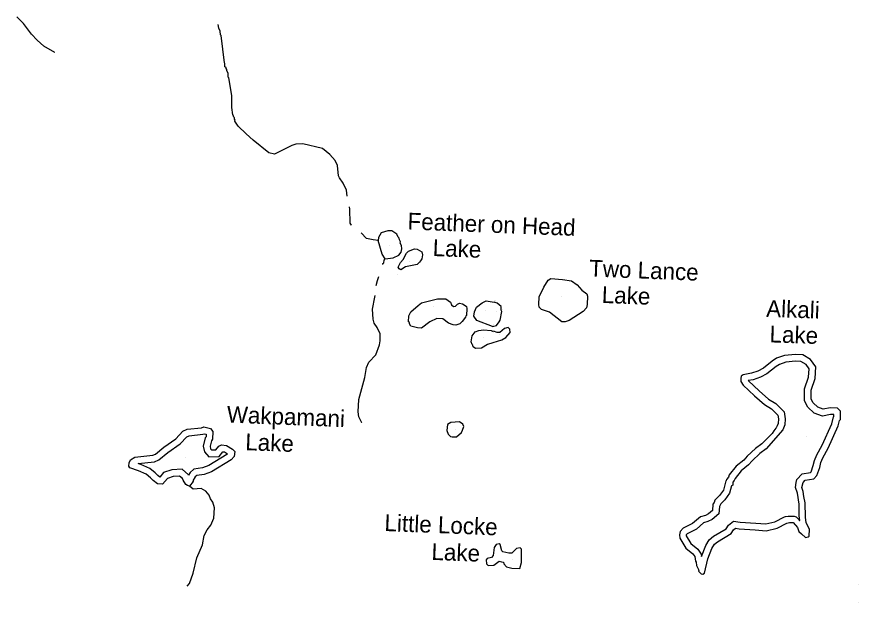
# Model space of a CAD drawing. Extents: x 372524 to 819137, y 15634014 to 15827789.
# Drawn here: x 790980 to 816151, y 15634014 to 15651535 of the extents above; entities that cross this region are included whole.
import ezdxf

# ---------------------------------------------------------------- set-up
doc = ezdxf.new("R2010")
doc.units = 0
doc.layers.add('L3', color=7, linetype='Continuous')
doc.layers.add('L4', color=7, linetype='Continuous')

msp = doc.modelspace()

# ---------------------------------------------------------------- linework, layer by layer
at = {"layer": 'L3'}
for p, q in [((792119.08, 15650464.04), (792119.08, 15650464.04)), ((801785.65, 15644838.85), (801785.65, 15644838.85)), ((802122.86, 15644700.63), (802122.86, 15644700.63)), ((802429.54, 15644855.93), (802429.54, 15644855.93)), ((801998.41, 15644287.72), (801998.41, 15644287.72)), ((802730.21, 15644201.17), (802730.21, 15644201.17)), ((802373.2, 15643822.23), (802373.2, 15643822.23)), ((807280.36, 15643170.57), (807280.36, 15643170.57)), ((805266.74, 15643034.61), (805266.74, 15643034.61)), ((805287.64, 15643043.52), (805287.64, 15643043.52)), ((803456.06, 15642870.15), (803456.06, 15642870.15)), ((804679.98, 15642764.76), (804679.98, 15642764.76)), ((804996.31, 15642735.91), (804996.31, 15642735.91)), ((805317.07, 15642708.32), (805317.07, 15642708.32)), ((805511.37, 15642767.98), (805511.37, 15642767.98)), ((803098.09, 15642249), (803098.09, 15642249)), ((805238.91, 15642308.93), (805238.91, 15642308.93)), ((805252.55, 15642318.1), (805252.55, 15642318.1)), ((805732.09, 15642183.46), (805732.09, 15642183.46)), ((807285.46, 15642401.89), (807285.46, 15642401.89)), ((804948.59, 15641927.44), (804948.59, 15641927.44)), ((805231.53, 15642117.07), (805231.53, 15642117.07)), ((805245.51, 15642126.24), (805245.51, 15642126.24)), ((805433.67, 15642019.07), (805433.67, 15642019.07)), ((804598.63, 15641732.02), (804598.63, 15641732.02)), ((805218.42, 15641775.08), (805218.42, 15641775.08)), ((805232.89, 15641784.21), (805232.89, 15641784.21)), ((813710.63, 15641313.04), (813710.63, 15641313.04)), ((801300.88, 15639385.77), (801300.88, 15639385.77)), ((804100.35, 15639194.88), (804100.35, 15639194.88)), ((804007.99, 15638964.51), (804007.99, 15638964.51)), ((814602.07, 15638983.03), (814602.07, 15638983.03)), ((812834.35, 15638388.3), (812834.35, 15638388.3)), ((796014.84, 15638343.74), (796014.84, 15638343.74)), ((796149.05, 15637486.52), (796149.05, 15637486.52)), ((805812.12, 15635289.1), (805812.12, 15635289.1)), ((806027.81, 15635022.17), (806027.81, 15635022.17)), ((811501.25, 15634853.87), (811501.25, 15634853.87)), ((796075.93, 15634490.33), (796075.93, 15634490.33)), ((816151.33, 15634557.21), (816151.33, 15634557.21)), ((816148.06, 15634014.34), (816148.06, 15634014.34))]:
    msp.add_line(p, q, dxfattribs=at)
for points in [[(792119.08, 15650464.04), (791792.48, 15650660.36), (791590.33, 15650835.17), (791421.87, 15651017.07), (791175.13, 15651335.61), (790990.31, 15651526.48), (790980.09, 15651534.96)], [(800864.15, 15646163.78), (800840.99, 15646345.35), (800740.54, 15646558.03), (800629.52, 15646712.66), (800607.08, 15646780.34), (800576.87, 15647082.26), (800507.55, 15647235.25), (800347.47, 15647416.83), (800120.28, 15647592.61), (799540.87, 15647731.79), (799331.72, 15647723.11), (799205.01, 15647686.21), (798693.62, 15647421.77), (798519.74, 15647461.86), (798050.02, 15647847.45), (797839.86, 15648030.91), (797606.61, 15648265.43), (797503.61, 15648411.39), (797513.24, 15648444.43), (797489.18, 15648470.41), (797490.75, 15648512.12), (797474.7, 15648529.45), (797451.93, 15648588.79), (797444.22, 15648605.81), (797410.54, 15648815.95), (797416.24, 15649183.28), (797327.65, 15649704.59), (797303.59, 15649730.61), (797299.39, 15649839.35), (797261.23, 15649932.71), (797262.18, 15649957.75), (797238.11, 15649983.72), (797239.4, 15650017.07), (797206.68, 15650035.05), (797202.18, 15650135.47), (797194.78, 15650160.82), (797092.34, 15650975.05), (797076.32, 15650992.39), (797064.11, 15651109.8), (797025.62, 15651194.81), (797001.62, 15651309.15)], [(800993.2, 15645303.63), (800993.19, 15645303.64), (800953.72, 15645363.62), (800944.35, 15645773.33), (800936.72, 15645846.75)], [(801785.65, 15644838.85), (801636.16, 15644861.31), (801437.24, 15644902.33), (801284.81, 15645066.93)], [(802429.54, 15644855.93), (802414.78, 15644906.64), (802391.01, 15644940.93), (802352.52, 15645025.98), (802197.89, 15645132.13), (802080.77, 15645128.27), (801878.04, 15645069.21), (801797.5, 15644930.29), (801785.65, 15644838.85)], [(801998.41, 15644287.72), (801912.1, 15644433.05), (801785.65, 15644838.85)], [(801998.41, 15644287.72), (802241.9, 15644320.15), (802403.91, 15644405.83), (802474.15, 15644495.02), (802494.38, 15644586.15), (802490.18, 15644694.89), (802451.05, 15644763.24), (802460.98, 15644804.6), (802429.54, 15644855.93)], [(802465.41, 15643965.62), (802416.31, 15643992.57), (802384.84, 15644043.91), (802457.04, 15644183.13), (802535.62, 15644272), (802643.08, 15644460.03), (802695.35, 15644516.5), (802873.72, 15644593.19), (802956.81, 15644581.68), (803095.73, 15644501.13), (803117.26, 15644408.41), (803096.09, 15644292.28), (803060.49, 15644235.17), (803052.14, 15644235.5), (803025.52, 15644194.75), (802955.92, 15644122.23), (802610.73, 15644051.93), (802465.41, 15643965.62)], [(801927.67, 15644122.62), (801934.6, 15644148.13), (801960.59, 15644172.23), (801971.8, 15644246.97), (801998.41, 15644287.72)], [(801735.71, 15643492.83), (801773.28, 15643644.77), (801814.49, 15643765.17)], [(807285.46, 15642401.89), (806911.88, 15642691.31), (806672.73, 15642775.3), (806608.48, 15642844.51), (806594.86, 15642928.52), (806611.5, 15643153.46), (806747.39, 15643440.81), (806880.52, 15643653.08), (806957.44, 15643700.37), (807307.17, 15643670.79), (807573.19, 15643635.91), (807744.06, 15643512.67), (807888.37, 15643348.65), (808034.84, 15643243.01), (808057.38, 15643175.36), (808048.17, 15642925.09), (808027.8, 15642825.59), (807923.39, 15642712.51), (807504.2, 15642443.95), (807385.86, 15642406.53), (807285.46, 15642401.89)], [(801300.88, 15639385.77), (801215.84, 15639564.45), (801187.91, 15639707.54), (801210.64, 15640082.59), (801394.72, 15640743.81), (801439.59, 15641042.83), (801512.4, 15641198.75), (801721.23, 15641416.29), (801833.17, 15641721.09), (801854.31, 15641837.23), (801853.98, 15642046.09), (801760.94, 15642233.44), (801674.28, 15642370.42), (801636.73, 15642480.47), (801623.21, 15642781.71), (801695.69, 15643146.51), (801698.99, 15643193.21)], [(803087.84, 15642218.27), (802971.07, 15642222.75), (802772.78, 15642280.47), (802724.96, 15642340.78), (802726.57, 15642382.49), (802702.51, 15642408.47), (802709.22, 15642583.64), (802772.42, 15642706.51), (802988.29, 15642890.38), (803091.61, 15642969.94), (803564.15, 15643093.84), (803814.7, 15643092.58), (803953.01, 15642995.41), (803983.49, 15642919.06), (804039.96, 15642866.75), (804107, 15642872.54), (804159.6, 15642937.35), (804218.98, 15642960.13), (804318.42, 15642939.64), (804391.88, 15642895.04), (804432.29, 15642860.07), (804438.42, 15642801.35), (804430.4, 15642592.82), (804413.41, 15642585.12), (804403.47, 15642543.73), (804306.62, 15642413.79), (804236.98, 15642341.26), (804110.27, 15642304.35), (804035.53, 15642315.59), (803895.34, 15642362.71), (803724.96, 15642494.58), (803549.78, 15642501.29), (803337.09, 15642400.83), (803087.84, 15642218.27)], [(804667.75, 15642702.81), (804731.84, 15642846.71), (804903.78, 15642973.78), (805023.12, 15643036.04), (805263.74, 15642993.38)], [(805487.47, 15642717.84), (805472.02, 15642751.83), (805467.69, 15642860.59), (805354.58, 15642965), (805263.74, 15642993.38)], [(805215.05, 15642263.97), (804742.6, 15642445.3), (804655.65, 15642573.96), (804667.75, 15642702.81)], [(805215.05, 15642263.97), (805329.99, 15642297.63), (805409.06, 15642403.31), (805435.93, 15642452.45), (805487.47, 15642717.84)], [(804598.63, 15641732.02), (804568.14, 15641808.35), (804599.88, 15641982.57), (804696.44, 15642104.16), (804806.45, 15642141.72), (804941.2, 15642169.98), (805174.12, 15642144.33), (805231.53, 15642117.07)], [(805232.89, 15641784.21), (805494.85, 15641866.46), (805614.41, 15641937.23), (805736.73, 15642083.05), (805732.09, 15642183.46)], [(805732.09, 15642183.46), (805675.55, 15642235.66), (805565.86, 15642206.3), (805427.79, 15642086.11), (805352.7, 15642088.87), (805245.51, 15642126.24)], [(805218.42, 15641775.08), (805066.04, 15641722.44), (804886.73, 15641620.72), (804702.58, 15641611.06), (804629.11, 15641655.66), (804622.69, 15641706.04), (804598.63, 15641732.02)], [(811501.25, 15634853.87), (811552.51, 15634885.4), (811651.64, 15635307.77), (811771.74, 15635620.74), (811851.73, 15635751.46), (811937.93, 15635823.46), (812347.86, 15636067.31), (812418.92, 15636181.64), (812479.14, 15636229.53), (812595.32, 15636208.56), (813070.48, 15636182.67), (813403.53, 15636153.7), (813723.92, 15636233.78), (814021.73, 15636381.52), (814097.69, 15636403.76), (814206.14, 15636399.79), (814334.1, 15636244.71), (814380.13, 15636134.41), (814452.45, 15636056.56), (814573.88, 15635951.88), (814658.23, 15635973.81), (814683.87, 15635989.56), (814691.56, 15636198.1), (814598.51, 15636393.67), (814579.64, 15636561.41), (814561.98, 15636988.09), (814527.32, 15637181.5), (814507.54, 15637324.24), (814470.12, 15637442.56), (814500.7, 15637591.79), (814570.17, 15637664.42), (814822.26, 15637705.23), (814918.03, 15637810.3), (815002.02, 15638049.43), (815032.29, 15638190.33), (815095.91, 15638330), (815257.12, 15638624.77), (815557.29, 15639290.34), (815596.81, 15639455.93), (815622.77, 15639480.06), (815623.66, 15639730.6), (815535.28, 15639825.76), (815310.06, 15639834.06), (815099.65, 15639791.7), (814943.02, 15639847.58), (814805.81, 15639977.95), (814743.08, 15640088.82), (814744.89, 15640364.41), (814866.24, 15640710.78), (814887.48, 15641060.85), (814728.32, 15641275.54), (814491.35, 15641417.93), (814274.47, 15641425.92), (813947.59, 15641396.22), (813710.63, 15641313.04)], [(811464.23, 15635378.54), (811591.3, 15635709.64), (811698.04, 15635884.11), (811821.78, 15635987.45), (812203.49, 15636214.51), (812267.08, 15636316.84), (812425.45, 15636442.78), (812618.65, 15636407.91), (813084.62, 15636382.52), (813387.48, 15636356.17), (813654.31, 15636422.87), (813948.52, 15636568.82), (813978.15, 15636577.49), (814061.68, 15636592.09), (814188.48, 15636590.83), (814239.2, 15636588.4), (814292.33, 15636571.49), (814357.52, 15636507.43), (814391.32, 15636462.73), (814402.18, 15636456.69), (814387.14, 15636600.45), (814383.04, 15636943.54), (814334.86, 15637278.19), (814273.32, 15637444.93), (814296.83, 15637594.81), (814316.04, 15637688.55), (814471.85, 15637851.43), (814721.28, 15637891.81), (814742.54, 15637915.13), (814808.83, 15638103.88), (814841, 15638253.62), (814916.65, 15638419.7), (815077.67, 15638714.14), (815366.86, 15639355.35), (815416.04, 15639561.39), (815422.76, 15639567.64), (815422.99, 15639629.44), (815326.36, 15639633), (815084.69, 15639584.35), (814835.78, 15639673.16), (814646.17, 15639853.3), (814542.41, 15640036.68), (814544.79, 15640399.13), (814667.98, 15640750.72), (814683.11, 15641000.16), (814591.07, 15641124.3), (814432.41, 15641219.64), (814279.87, 15641225.26), (813990.48, 15641198.97), (813801.5, 15641132.63)], [(813710.63, 15641313.04), (813582.13, 15641225.91), (813315.54, 15641018.56), (813145.33, 15640932.94), (812959.03, 15640864.63), (812706.93, 15640823.78), (812655.37, 15640783.91), (812635.91, 15640709.46), (812640.85, 15640617.41), (812711.93, 15640506.19), (813051.23, 15640192.95), (813350.67, 15639931.34), (813562.93, 15639798.2), (813748.34, 15639615.96), (813769.06, 15639498.23), (813755.79, 15639365.08), (813727.98, 15639290.93), (813700.82, 15639233.45), (813692.16, 15639225.41), (813630.7, 15639144.16), (813577.58, 15639062.58), (813265.59, 15638756.64), (813076.53, 15638613.24), (812834.35, 15638388.3)], [(813801.5, 15641132.63), (813699.95, 15641063.77), (813423.06, 15640848.41), (813225.07, 15640748.82), (813009.99, 15640669.95), (812860.48, 15640645.74), (812866.8, 15640635.85), (813185.1, 15640342), (813470.53, 15640092.62), (813687.81, 15639956.33), (813934.51, 15639713.87), (813971.13, 15639505.79), (813952.52, 15639319.21), (813899.19, 15639176.96), (813396.76, 15638604.72), (813205.54, 15638459.67), (812978.84, 15638249.11)], [(804007.99, 15638964.51), (804133.42, 15638968.04), (804280.35, 15639096.06), (804316.26, 15639161.51), (804354.09, 15639277.02), (804323.31, 15639345.03), (804225.78, 15639415.61), (803965.91, 15639392.17), (803863.25, 15639329.26), (803848.17, 15639154.4), (803885.73, 15639044.38), (803958.25, 15638974.74), (804007.99, 15638964.51)], [(796149.05, 15637486.52), (796082.96, 15637505.78), (796034.2, 15637541.05), (795955.59, 15637669.38), (795940.51, 15637711.71), (795851.64, 15637790.31), (795659.14, 15637780.99), (795489.76, 15637720.65), (795340.89, 15637542.56), (795191.07, 15637556.67), (795061.14, 15637653.57), (794980.92, 15637740.16), (794851.32, 15637845.36), (794621.27, 15637946.1), (794365.57, 15638031.09), (794334.1, 15638082.41), (794337.94, 15638182.5), (794383.18, 15638272.65), (794511.51, 15638351.27), (795048.55, 15638414.22), (795124.88, 15638444.71), (795375.11, 15638652.31), (795735.68, 15638905.81), (795944.82, 15639131.7), (796080.85, 15639193.3), (796500.17, 15639235.69), (796576.49, 15639266.18), (796692.33, 15639236.7), (796774.78, 15639208.45), (796846.67, 15639122.17), (796838, 15638896.95), (796802.73, 15638848.19), (796762.98, 15638682.61), (796776.78, 15638606.92), (796808.84, 15638572.25), (796934.31, 15638575.81), (797021.88, 15638681.05), (797098.84, 15638728.23), (797256.72, 15638705.47), (797436.39, 15638598.31), (797500.23, 15638520.7), (797486.46, 15638379.23), (797390.54, 15638274.29), (796808.92, 15637920.68), (796580.21, 15637837.56), (796361.72, 15637804.15), (796318.41, 15637764.07), (796247.19, 15637649.85), (796254.59, 15637624.47), (796149.05, 15637486.52)], [(796115.54, 15637817.29), (796111.88, 15637827.57), (795923.31, 15637994.31), (795619.85, 15637979.63), (795371.1, 15637891.01), (795258.48, 15637756.28), (795195.6, 15637803.17), (795118.2, 15637886.71), (794956.51, 15638017.97), (794693.19, 15638133.28), (794609.54, 15638161.08), (795098.22, 15638218.36), (795228.48, 15638270.4), (795496.84, 15638493.04), (795868.24, 15638754.15), (796064.31, 15638965.92), (796133.62, 15638997.31), (796548.32, 15639039.23), (796590.26, 15639055.98), (796635.08, 15639044.57), (796643.12, 15639041.81), (796640.17, 15638965.23), (796617.21, 15638933.48), (796558.34, 15638688.27), (796590.17, 15638513.67), (796723.58, 15638369.44), (797030.41, 15638378.15), (797147.48, 15638518.84), (797188.51, 15638512.93), (797284.79, 15638455.49), (797262.01, 15638430.56), (796721.83, 15638102.16), (796530.38, 15638032.58), (796270.75, 15637992.87), (796162.65, 15637892.84), (796115.54, 15637817.29)], [(812834.35, 15638388.3), (812729.63, 15638266.86), (812505.69, 15638082.97), (812295.65, 15637823.41), (812268.15, 15637757.62), (812206.99, 15637684.68), (812205.78, 15637651.3), (812188.78, 15637643.59), (812119.93, 15637362.11), (812005.65, 15637207.59), (811866.94, 15637070.72), (811839.17, 15636996.57), (811803.95, 15636947.74), (811788.53, 15636756.19), (811676.41, 15636660.07), (811582.8, 15636613.39), (811430.8, 15636568.88), (811197.87, 15636368.63), (810917.07, 15636228.63), (810821.64, 15636131.91), (810801.27, 15636032.42), (810814.25, 15635931.71), (810995.34, 15635632.68), (811206.39, 15635466.16), (811261.71, 15635380.59), (811281.5, 15635237.85), (811305.6, 15635211.93), (811310.26, 15635111.5), (811380.43, 15634975.27), (811379.18, 15634941.89), (811451.51, 15634864.06), (811501.25, 15634853.87)], [(812978.84, 15638249.11), (812870.07, 15638122.98), (812648.57, 15637941.11), (812469.42, 15637719.71), (812441.23, 15637652.25), (812404.68, 15637608.67), (812401.45, 15637520.06), (812360.21, 15637501.36), (812304.94, 15637275.38), (812157.44, 15637075.95), (812039.05, 15636959.13), (812017.35, 15636901.18), (811999.14, 15636875.92), (811981.58, 15636657.82), (811787.97, 15636491.87), (811656.23, 15636426.17), (811528.6, 15636388.78), (811309.56, 15636200.48), (811036.26, 15636064.22), (811005.97, 15636033.52), (811004.21, 15636024.93), (811007.52, 15635999.29), (811147.9, 15635767.47), (811356.56, 15635602.83), (811454.03, 15635452.08), (811464.23, 15635378.54)], [(796075.93, 15634490.33), (796145.87, 15634571.19), (796258.12, 15634884.34), (796367.44, 15635339.58), (796532.63, 15635725.89), (796585.21, 15636007.91), (796675.35, 15636179.88), (796789.23, 15636317.52), (796817.13, 15636391.63), (796872.6, 15636531.52), (796892.77, 15636839.83), (796840.78, 15637008.88), (796777.59, 15637103.21), (796731.69, 15637213.57), (796636.08, 15637334.19), (796497.16, 15637414.7), (796254.28, 15637398.95), (796149.05, 15637486.52)], [(806027.81, 15635022.17), (806076.29, 15635204.16), (806082.68, 15635604.89), (806042.23, 15635639.8), (805932.84, 15635618.76), (805794.16, 15635481.86), (805702.38, 15635485.27), (805520.1, 15635525.4), (805487.65, 15635551.65), (805436.03, 15635737.31), (805411.93, 15635763.27), (805319.24, 15635741.63), (805265.82, 15635651.7), (805231.87, 15635410.71), (805179.67, 15635354.17), (805053.31, 15635325.4), (805018.41, 15635284.91), (805030.48, 15635159.17), (805078.98, 15635115.61), (805254.47, 15635117.51), (805409.54, 15635245.44), (805484.02, 15635225.98), (805541.77, 15635207.16), (805548.61, 15635165.15), (805628.64, 15635070.3), (805794.22, 15635030.78), (806027.81, 15635022.17)]]:
    msp.add_lwpolyline(points, dxfattribs=at)

# ---------------------------------------------------------------- texts
at = {"layer": 'L4'}
for s, height, rotation, p in [('Feather on Head', 500.7839, 357.769275, (802663.02, 15645172.52)), ('Lake', 500.782, 357.769117, (803415.58, 15644376.38)), ('Two Lance', 500.792, 357.769022, (808095.99, 15643763.57)), ('Lake', 500.791, 357.768858, (808473.47, 15642972.9)), ('Alkali', 500.8, 358.086997, (813393.34, 15642556.29)), ('Lake', 500.8, 358.086836, (813493.98, 15641792.02)), ('Wakpamani', 500.772, 357.768028, (797254.22, 15639391.2)), ('Lake', 500.772, 357.767858, (797808.46, 15638566.08)), ('Little Locke', 500.7815, 357.767381, (801971.59, 15636145.43)), ('Lake', 500.782, 357.767211, (803378.21, 15635281.9))]:
    msp.add_text(s, height=height, rotation=rotation, dxfattribs=at).set_placement(p)

doc.saveas('drawing.dxf')
